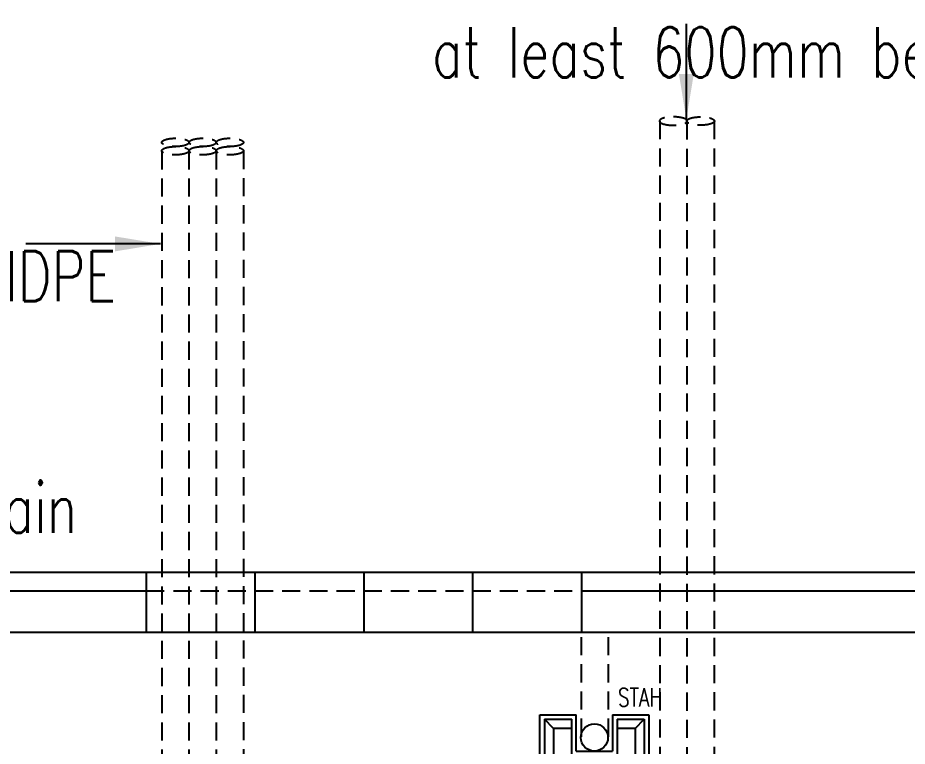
# Model space of a CAD drawing. Header units: millimetres. Extents: x 982 to 80582, y 687 to 58800.
# Drawn here: x 39184 to 44089, y 45956 to 49973 of the extents above; entities that cross this region are included whole.
import ezdxf

# ---------------------------------------------------------------- set-up
doc = ezdxf.new("R2010")
doc.units = ezdxf.units.MM
doc.linetypes.add('DASHED2', pattern=[0.375, 0.25, -0.125])
doc.linetypes.add('HIDDEN', pattern=[0.375, 0.25, -0.125])
for name, color, linetype in [('A-ARR', 4, 'Continuous'), ('A-DRAIN', 9, 'Continuous'), ('A-NOTE', 2, 'Continuous'), ('A-PANEL', 13, 'Continuous'), ('A-RWDP', 4, 'Continuous'), ('A-STAIRH', 8, 'HIDDEN'), ('A-SYM', 8, 'Continuous'), ('A-SYM LANTAI', 13, 'Continuous'), ('TANGGA', 4, 'Continuous')]:
    doc.layers.add(name, color=color, linetype=linetype)
doc.styles.add('100', font='ARIALN.TTF', dxfattribs={"height": 500})
doc.styles.add('ROMANS', font='romans.shx', dxfattribs={"width": 0.75, "height": 200})
doc.dimstyles.new('100', dxfattribs={"dimtxt": 500, "dimasz": 250, "dimexe": 50, "dimexo": 0.0625, "dimgap": 100, "dimtad": 1, "dimdec": 0, "dimzin": 0, "dimdsep": 46, "dimtxsty": '100', "dimcen": 50, "dimadec": 0, "dimazin": 0, "dimtfac": 1, "dimtdec": 0, "dimtofl": 0, "dimtmove": 0, "dimatfit": 3, "dimfxl": 1, "dimtolj": 1, "dimtzin": 0, "dimarcsym": 0})

# ---------------------------------------------------------------- blocks, each defined once
blk = doc.blocks.new('A$C75E66BF6')
at = {"layer": 'A-NOTE', "color": 8, "linetype": 'Continuous', "ltscale": 500}
for p, q in [((75, 825), (25, 875)), ((150, 875), (150, 825)), ((450, 875), (450, 825)), ((525, 825), (575, 875)), ((75, 650.3), (75, 825)), ((75, 825), (150, 825)), ((525, 825), (450, 825)), ((525, 650.3), (525, 825)), ((75, 650.3), (150, 650.3)), ((150, 650.3), (150, 600.3)), ((525, 650.3), (450, 650.3)), ((450, 650.3), (450, 600.3)), ((75, 75), (75, 600.3)), ((75, 600.3), (150, 600.3)), ((525, 600.3), (450, 600.3)), ((525, 75), (525, 600.3)), ((75, 75), (25, 25)), ((75, 75), (175, 75)), ((425, 75), (525, 75)), ((525, 75), (575, 25))]:
    blk.add_line(p, q, dxfattribs=at)
at = {"layer": 'A-PANEL', "color": 8}
for p, q in [((0, 0), (0, 900)), ((0, 900), (150, 900)), ((150, 900), (150, 875)), ((450, 900), (600, 900)), ((450, 900), (450, 875)), ((600, 900), (600, 0)), ((25, 875), (150, 875)), ((25, 25), (25, 875)), ((575, 875), (450, 875)), ((575, 25), (575, 875)), ((425, 225), (175, 225)), ((175, 25), (175, 225)), ((400, 200), (200, 200)), ((200, 0), (200, 200)), ((400, 200), (400, 0)), ((425, 225), (425, 25)), ((200, 0), (0, 0)), ((175, 25), (25, 25)), ((600, 0), (400, 0)), ((575, 25), (425, 25))]:
    blk.add_line(p, q, dxfattribs=at)
at = {"layer": 'A-RWDP', "color": 8}
blk.add_circle((300, 125), 75, dxfattribs=at)

msp = doc.modelspace()

# ---------------------------------------------------------------- linework, layer by layer
at = {"color": 8}
for p, q in [((39892.1, 46913.1), (39892.1, 46583.1)), ((40492.1, 46913.1), (40492.1, 46583.1)), ((41092.1, 46913.1), (41092.1, 46583.1)), ((41692.1, 46913.1), (41692.1, 46583.1)), ((42292.1, 46913.1), (42292.1, 46583.1))]:
    msp.add_line(p, q, dxfattribs=at)
at = {"layer": 'A-DRAIN', "color": 8, "linetype": 'Continuous', "ltscale": 1000}
for p, q in [((45697.1, 46913.1), (19537.1, 46913.1)), ((19637.1, 46813.1), (39892.1, 46813.1)), ((42292.1, 46813.1), (45597.1, 46813.1)), ((45367.1, 46583.1), (19867.1, 46583.1)), ((41992.1, 46583.1), (40192.1, 46583.1))]:
    msp.add_line(p, q, dxfattribs=at)
at = {"layer": 'A-RWDP', "color": 8, "linetype": 'HIDDEN', "ltscale": 400}
for p, q in [((42292.1, 46008.1), (42292.1, 46583.1)), ((42442.1, 46008.1), (42442.1, 46583.1))]:
    msp.add_line(p, q, dxfattribs=at)
at = {"layer": 'A-STAIRH', "color": 8, "linetype": 'DASHED2', "ltscale": 400}
for p, q in [((42724.6, 49403.2), (42724.6, 44909.6)), ((42874.3, 49401.3), (42874.3, 44911.4)), ((43024.1, 49403.2), (43024.1, 44909.6)), ((39978.1, 49237.4), (39978.1, 44909.5)), ((40128.1, 49237.4), (40128.1, 44909.5)), ((40128.1, 49237.4), (40128.1, 44909.5)), ((40278.1, 49237.4), (40278.1, 44909.5)), ((40427.9, 49239.2), (40427.9, 44911.3)), ((39892.1, 46813.1), (42292.1, 46813.1))]:
    msp.add_line(p, q, dxfattribs=at)
at = {"layer": 'A-STAIRH', "color": 8, "linetype": 'DASHED2', "ltscale": 400, "extrusion": (0, 0, -1)}
msp.add_ellipse((42799.1, 49403.8), major_axis=(-76.2, 0), ratio=0.301408, dxfattribs=at)
at = {"layer": 'A-STAIRH', "color": 8, "linetype": 'DASHED2', "ltscale": 400}
for centre, major_axis, ratio in [((42949.6, 49403.8), (76.2, 0), 0.301408), ((40053.4, 49286.1), (75, 0), 0.306129), ((40203.4, 49286.1), (75, 0), 0.306129), ((40353.5, 49286.1), (75, 0), 0.306129), ((40053.4, 49240.2), (75, 0), 0.306129), ((40203.4, 49240.2), (75, 0), 0.306129), ((40353.5, 49240.2), (75, 0), 0.306129)]:
    msp.add_ellipse(centre, major_axis=major_axis, ratio=ratio, dxfattribs=at)

# ---------------------------------------------------------------- block references
at = {"layer": 'A-ARR', "color": 8, "rotation": 180}
msp.add_blockref('A$C75E66BF6', (42664, 46129.3), dxfattribs=at)

# ---------------------------------------------------------------- texts
at = {"layer": 'A-SYM', "color": 8, "linetype": 'HIDDEN', "ltscale": 500, "style": 'ROMANS', "width": 0.75}
msp.add_text('STAH', height=100, dxfattribs=at).set_placement((42494.2, 46175.4))
at = {"layer": 'A-SYM LANTAI', "color": 2, "style": 'ROMANS', "width": 0.75}
for s, p in [('at least 600mm beyond hardstanding/drain', (41468.3, 49644.9)), ('2 layers 3 nos.150mm %%C upvc class D/HDPE ', (33295.1, 48410.8)), ('at least 600mm beyond hardstanding/drain', (33295.1, 47133.2))]:
    msp.add_text(s, height=275.928, dxfattribs=at).set_placement(p)

# ---------------------------------------------------------------- leaders
at = {"layer": 'TANGGA', "color": 1}
for points in [[(42871.2, 49413.8), (42871.2, 49939.8)], [(39971, 48726.2), (39228, 48726.2)]]:
    msp.add_leader(points, dimstyle='100', override={"dimscale": 1, "dimtad": 0}, dxfattribs=at)

doc.saveas('drawing.dxf')
